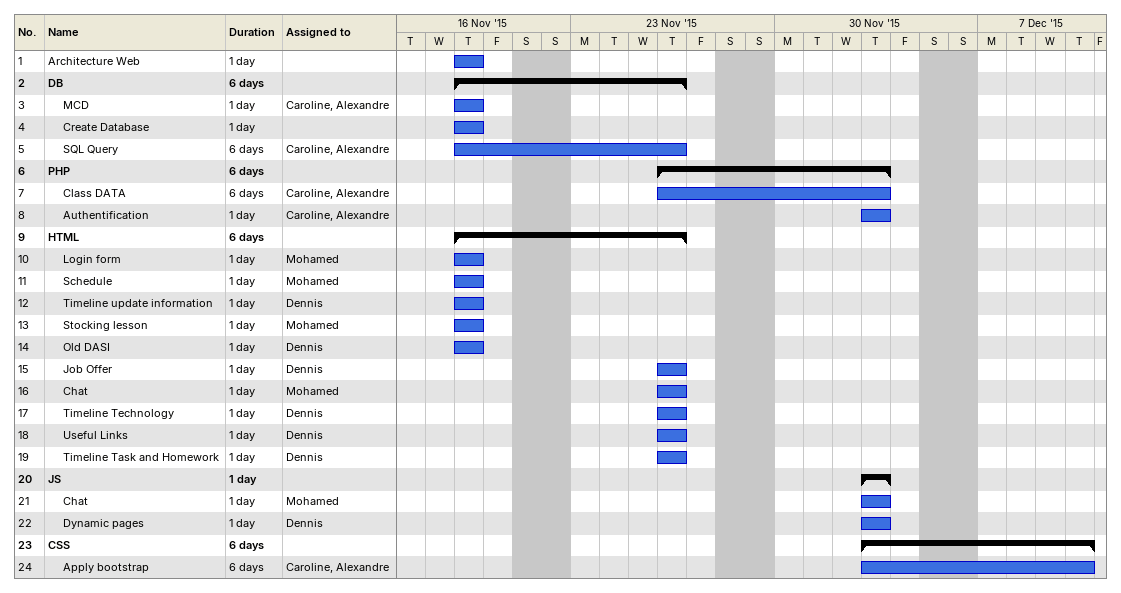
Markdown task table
| ID | Level | Task | Duration | Start | Finish | Resources |
|---|---|---|---|---|---|---|
| 1 | 1 | Architecture Web | 1d | 2015-11-19 | 2015-11-19 |  |
| 2 | 1 | **DB** | 6d | 2015-11-19 | 2015-11-26 |  |
| 3 | 2 | MCD | 1d | 2015-11-19 | 2015-11-19 | Caroline, Alexandre |
| 4 | 2 | Create Database | 1d | 2015-11-19 | 2015-11-19 |  |
| 5 | 2 | SQL Query | 6d | 2015-11-19 | 2015-11-26 | Caroline, Alexandre |
| 6 | 1 | **PHP** | 6d | 2015-11-26 | 2015-12-03 |  |
| 7 | 2 | Class DATA | 6d | 2015-11-26 | 2015-12-03 | Caroline, Alexandre |
| 8 | 2 | Authentification | 1d | 2015-12-03 | 2015-12-03 | Caroline, Alexandre |
| 9 | 1 | **HTML** | 6d | 2015-11-19 | 2015-11-26 |  |
| 10 | 2 | Login form | 1d | 2015-11-19 | 2015-11-19 | Mohamed |
| 11 | 2 | Schedule | 1d | 2015-11-19 | 2015-11-19 | Mohamed |
| 12 | 2 | Timeline update information | 1d | 2015-11-19 | 2015-11-19 | Dennis |
| 13 | 2 | Stocking lesson | 1d | 2015-11-19 | 2015-11-19 | Mohamed |
| 14 | 2 | Old DASI | 1d | 2015-11-19 | 2015-11-19 | Dennis |
| 15 | 2 | Job Offer | 1d | 2015-11-26 | 2015-11-26 | Dennis |
| 16 | 2 | Chat | 1d | 2015-11-26 | 2015-11-26 | Mohamed |
| 17 | 2 | Timeline Technology | 1d | 2015-11-26 | 2015-11-26 | Dennis |
| 18 | 2 | Useful Links | 1d | 2015-11-26 | 2015-11-26 | Dennis |
| 19 | 2 | Timeline Task and Homework | 1d | 2015-11-26 | 2015-11-26 | Dennis |
| 20 | 1 | **JS** | 1d | 2015-12-03 | 2015-12-03 |  |
| 21 | 2 | Chat | 1d | 2015-12-03 | 2015-12-03 | Mohamed |
| 22 | 2 | Dynamic pages | 1d | 2015-12-03 | 2015-12-03 | Dennis |
| 23 | 1 | **CSS** | 6d | 2015-12-03 | 2015-12-10 |  |
| 24 | 2 | Apply bootstrap | 6d | 2015-12-03 | 2015-12-10 | Caroline, Alexandre |
